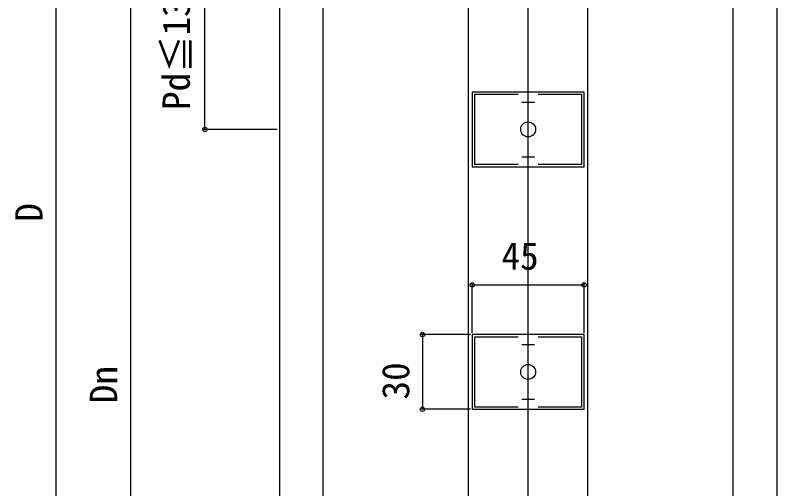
# Model space of a CAD drawing. Units: millimetres, scale not verified. Extents: x -875 to 875, y -1300 to 1292.
# Drawn here: x -372.5 to -66.2, y -861.1 to -670.7 of the extents above; entities that cross this region are included whole.
import ezdxf
from ezdxf.enums import TextEntityAlignment as Align

# ---------------------------------------------------------------- set-up
doc = ezdxf.new("R2010")
doc.units = ezdxf.units.MM
doc.header["$LTSCALE"] = 8
for name, color, linetype in [('0-2_YKK_11', 7, 'Continuous'), ('0-4_YKK_12', 2, 'Continuous'), ('0-7_YKK_D', 6, 'Continuous'), ('0-9_YSS_K', 3, 'Continuous')]:
    doc.layers.add(name, color=color, linetype=linetype)
doc.styles.add('ＭＳ ゴシック', font='')
doc.styles.get('ＭＳ ゴシック').set_extended_font_data('MS Gothic')

msp = doc.modelspace()

# ---------------------------------------------------------------- linework, layer by layer
at = {"layer": '0-2_YKK_11'}
for p, q in [((-166.227, -708.1), (-166.227, -703.1)), ((-168.727, -705.6), (-163.727, -705.6)), ((-166.227, -730.1), (-166.227, -725.1)), ((-168.727, -727.6), (-163.727, -727.6)), ((-166.227, -805.6), (-166.227, -800.6)), ((-168.727, -803.1), (-163.727, -803.1)), ((-166.227, -827.6), (-166.227, -822.6)), ((-168.727, -825.1), (-163.727, -825.1))]:
    msp.add_line(p, q, dxfattribs=at)
for points in [[(-188.727, -731.6), (-143.727, -731.6), (-143.727, -701.6), (-188.727, -701.6)], [(-188.727, -829.1), (-143.727, -829.1), (-143.727, -799.1), (-188.727, -799.1)]]:
    msp.add_lwpolyline(points, close=True, dxfattribs=at)
for points in [[(-170.196, -730.7), (-187.727, -730.7), (-187.727, -702.5), (-170.196, -702.5)], [(-162.259, -702.5), (-144.727, -702.5), (-144.727, -730.7), (-162.259, -730.7)], [(-170.196, -828.2), (-187.727, -828.2), (-187.727, -800), (-170.196, -800)], [(-162.259, -800), (-144.727, -800), (-144.727, -828.2), (-162.259, -828.2)]]:
    msp.add_lwpolyline(points, dxfattribs=at)
at = {"layer": '0-4_YKK_12'}
for p, q in [((-266.227, -271.6), (-266.227, -1111.6)), ((-66.227, -471.6), (-66.227, -1111.6)), ((-190.227, -991.1), (-190.227, -637.1)), ((-142.227, -991.1), (-142.227, -637.1))]:
    msp.add_line(p, q, dxfattribs=at)
for centre in [(-166.227, -716.6), (-166.227, -814.1)]:
    msp.add_circle(centre, 3, dxfattribs=at)
at = {"layer": '0-7_YKK_D'}
for p, q in [((-356.227, -385.6), (-356.227, -1107.6)), ((-326.227, -621.6), (-326.227, -1006.6)), ((-296.227, -716.6), (-296.227, -621.6)), ((-267.227, -716.6), (-297.227, -716.6)), ((-188.727, -798.4), (-188.727, -778.1)), ((-188.727, -779.1), (-143.727, -779.1)), ((-143.727, -798.4), (-143.727, -778.1)), ((-189.427, -799.1), (-209.727, -799.1)), ((-208.727, -799.1), (-208.727, -829.1)), ((-189.427, -829.1), (-209.727, -829.1))]:
    msp.add_line(p, q, dxfattribs=at)
for centre in [(-296.227, -716.6), (-188.727, -779.1), (-143.727, -779.1), (-208.727, -799.1), (-208.727, -829.1)]:
    msp.add_circle(centre, 0.875, dxfattribs=at)
at = {"layer": '0-9_YSS_K'}
for p, q in [((-248.727, -1126.6), (-248.727, -289.1)), ((-166.227, -1259.6), (-166.227, -371.6)), ((-83.727, -1121.6), (-83.727, -454.1))]:
    msp.add_line(p, q, dxfattribs=at)

# ---------------------------------------------------------------- texts
at = {"layer": '0-7_YKK_D', "style": 'ＭＳ ゴシック'}
for s, p in [('Pd≦130', (-298.994, -708.816)), ('D', (-358.227, -753.716)), ('30', (-210.727, -825.18)), ('Dn', (-328.227, -826.714))]:
    msp.add_text(s, height=11, rotation=90, dxfattribs=at).set_placement(p, align=Align.BOTTOM_LEFT)
msp.add_text('45', height=11, dxfattribs=at).set_placement((-176.966, -776.286), align=Align.BOTTOM_LEFT)

doc.saveas('drawing.dxf')
